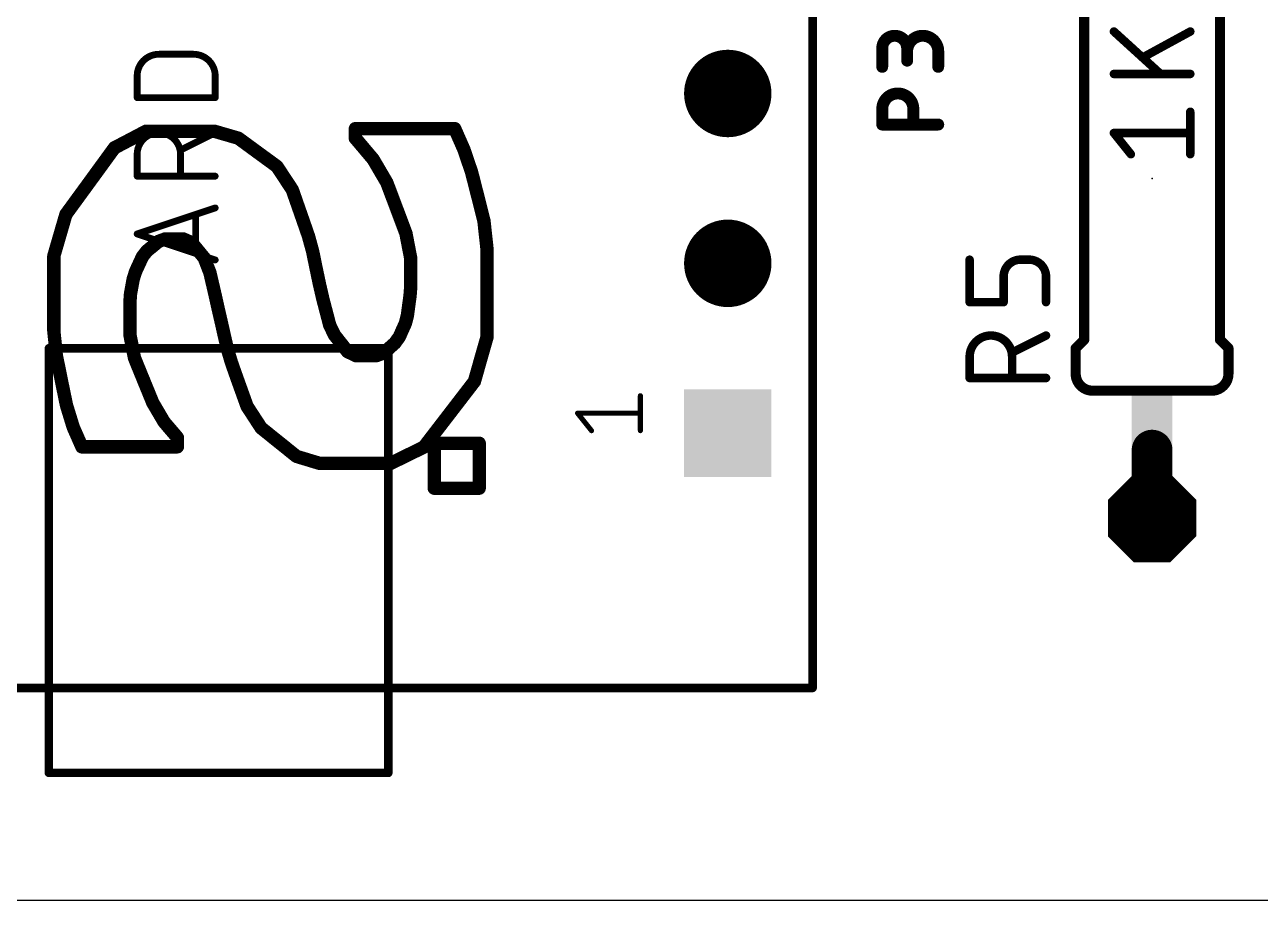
# Model space of a CAD drawing. Header units: millimetres. Extents: x 2963 to 3070, y 976 to 1104.
# Drawn here: x 2980.49 to 2998.98, y 997.09 to 1010.18 of the extents above; entities that cross this region are included whole.
import ezdxf

# ---------------------------------------------------------------- set-up
doc = ezdxf.new("R2010")
doc.units = ezdxf.units.MM
doc.layers.add('PCB', color=31, linetype='Continuous')

# ---------------------------------------------------------------- blocks, each defined once
blk = doc.blocks.new('SQUAREP')
blk.add_solid([(-0.5, -0.5), (0.5, -0.5), (-0.5, 0.5), (0.5, 0.5)])
blk = doc.blocks.new('ROUNDP')
at = {"const_width": 0.5}
blk.add_lwpolyline([(0, -0.25, 1), (0, 0.25, 1), (0, -0.25)], format="xyb", dxfattribs=at)
blk = doc.blocks.new('RECT')
blk.add_solid([(-0.5, -0.5), (0.5, -0.5), (-0.5, 0.5), (0.5, 0.5)])
blk = doc.blocks.new('OCTAGONP')
at = {"const_width": 0.5}
blk.add_lwpolyline([(-0.25, -0.1036), (-0.25, 0.1036), (-0.1036, 0.25), (0.1036, 0.25), (0.25, 0.1036), (0.25, -0.1036), (0.1036, -0.25), (-0.1036, -0.25), (-0.25, -0.1036), (-0.25, 0.1036)], dxfattribs=at)

msp = doc.modelspace()

# ---------------------------------------------------------------- linework, layer by layer
at = {"layer": 'PCB'}
msp.add_line((2963.074, 997.089), (3015.074, 997.089), dxfattribs=at)
for points, const_width in [([(2992.284, 1043.444), (2992.284, 1000.264)], 0.127), ([(2996.348, 1005.471), (2996.348, 1010.297)], 0.152), ([(2998.38, 1005.471), (2998.38, 1010.297)], 0.152), ([(2996.793, 1010.081), (2997.491, 1009.446)], 0.127), ([(2997.936, 1010.081), (2997.237, 1009.7)], 0.127), ([(2993.326, 1009.552), (2993.326, 1009.831)], 0.178), ([(2993.698, 1009.831), (2993.698, 1009.645)], 0.178), ([(2994.164, 1009.552), (2994.164, 1009.784)], 0.178), ([(2982.5, 1009.741), (2983.019, 1009.741)], 0.102), ([(2982.175, 1009.092), (2982.175, 1009.416)], 0.102), ([(2983.343, 1009.416), (2983.343, 1009.092)], 0.102), ([(2997.936, 1009.446), (2996.793, 1009.446)], 0.127), ([(2983.343, 1009.092), (2982.175, 1009.092)], 0.102), ([(2993.326, 1008.689), (2993.326, 1008.922)], 0.178), ([(2993.791, 1008.922), (2993.791, 1008.689)], 0.178), ([(2997.936, 1008.246), (2997.936, 1008.881)], 0.127), ([(2985.441, 1008.485), (2985.441, 1008.628)], 0.2), ([(2985.441, 1008.628), (2986.928, 1008.628)], 0.2), ([(2986.928, 1008.628), (2987.065, 1008.316)], 0.2), ([(2994.164, 1008.689), (2993.326, 1008.689)], 0.178), ([(2981.835, 1008.341), (2982.309, 1008.59)], 0.2), ([(2982.309, 1008.59), (2983.329, 1008.59)], 0.2), ([(2983.343, 1008.567), (2982.824, 1008.307)], 0.102), ([(2983.329, 1008.59), (2983.69, 1008.485)], 0.2), ([(2983.69, 1008.485), (2983.978, 1008.274)], 0.2), ([(2985.707, 1008.17), (2985.441, 1008.485)], 0.2), ([(2997.047, 1008.246), (2996.793, 1008.563)], 0.127), ([(2996.793, 1008.563), (2997.936, 1008.563)], 0.127), ([(2981.472, 1007.843), (2981.835, 1008.341)], 0.2), ([(2983.978, 1008.274), (2984.267, 1008.063)], 0.2), ([(2987.065, 1008.316), (2987.18, 1007.978)], 0.2), ([(2982.175, 1007.918), (2982.175, 1008.242)], 0.102), ([(2982.824, 1008.242), (2982.824, 1007.918)], 0.102), ([(2984.267, 1008.063), (2984.497, 1007.714)], 0.2), ([(2985.911, 1007.822), (2985.707, 1008.17)], 0.2), ([(2983.343, 1007.918), (2982.175, 1007.918)], 0.102), ([(2987.18, 1007.978), (2987.273, 1007.614)], 0.2), ([(2981.109, 1007.346), (2981.472, 1007.843)], 0.2), ([(2984.497, 1007.714), (2984.667, 1007.228)], 0.2), ([(2986.054, 1007.443), (2985.911, 1007.822)], 0.2), ([(2987.273, 1007.614), (2987.365, 1007.249)], 0.2), ([(2980.928, 1006.724), (2981.109, 1007.346)], 0.2), ([(2982.175, 1007.054), (2983.343, 1007.443)], 0.102), ([(2986.197, 1007.063), (2986.054, 1007.443)], 0.2), ([(2983.051, 1007.346), (2983.051, 1006.762)], 0.102), ([(2984.667, 1007.228), (2984.74, 1007.017)], 0.2), ([(2987.365, 1007.249), (2987.411, 1006.827)], 0.2), ([(2983.343, 1006.664), (2982.175, 1007.054)], 0.102), ([(2982.497, 1006.943), (2982.409, 1006.871)], 0.2), ([(2982.596, 1006.979), (2982.497, 1006.943)], 0.2), ([(2982.865, 1006.979), (2982.596, 1006.979)], 0.2), ([(2982.992, 1006.922), (2982.865, 1006.979)], 0.2), ([(2984.74, 1007.017), (2984.802, 1006.79)], 0.2), ([(2986.268, 1006.695), (2986.197, 1007.063)], 0.2), ([(2982.321, 1006.799), (2982.254, 1006.714)], 0.2), ([(2982.409, 1006.871), (2982.321, 1006.799)], 0.2), ([(2983.086, 1006.808), (2982.992, 1006.922)], 0.2), ([(2983.179, 1006.694), (2983.086, 1006.808)], 0.2), ([(2984.802, 1006.79), (2984.852, 1006.546)], 0.2), ([(2987.411, 1006.827), (2987.411, 1005.511)], 0.2), ([(2980.928, 1005.605), (2980.928, 1006.724)], 0.2), ([(2982.209, 1006.616), (2982.153, 1006.495)], 0.2), ([(2982.254, 1006.714), (2982.209, 1006.616)], 0.2), ([(2983.264, 1006.474), (2983.179, 1006.694)], 0.2), ([(2986.268, 1006.247), (2986.268, 1006.695)], 0.2), ([(2994.634, 1006.034), (2994.634, 1006.669)], 0.127), ([(2995.523, 1006.669), (2995.396, 1006.669)], 0.127), ([(2982.116, 1006.38), (2982.096, 1006.27)], 0.2), ([(2982.153, 1006.495), (2982.116, 1006.38)], 0.2), ([(2983.34, 1006.148), (2983.264, 1006.474)], 0.2), ([(2984.852, 1006.546), (2984.903, 1006.303)], 0.2), ([(2995.142, 1006.415), (2995.142, 1006.034)], 0.127), ([(2995.777, 1006.034), (2995.777, 1006.415)], 0.127), ([(2982.096, 1006.27), (2982.076, 1006.16)], 0.2), ([(2984.903, 1006.303), (2984.956, 1006.074)], 0.2), ([(2986.259, 1006.129), (2986.268, 1006.247)], 0.2), ([(2982.076, 1006.16), (2982.067, 1006.037)], 0.2), ([(2982.067, 1006.037), (2982.067, 1005.544)], 0.2), ([(2983.387, 1005.937), (2983.34, 1006.148)], 0.2), ([(2984.956, 1006.074), (2985.012, 1005.861)], 0.2), ([(2986.239, 1005.981), (2986.259, 1006.129)], 0.2), ([(2983.434, 1005.734), (2983.387, 1005.937)], 0.2), ([(2985.012, 1005.861), (2985.057, 1005.689)], 0.2), ([(2986.189, 1005.715), (2986.219, 1005.833)], 0.2), ([(2986.219, 1005.833), (2986.239, 1005.981)], 0.2), ([(2995.142, 1006.034), (2994.634, 1006.034)], 0.127), ([(2983.478, 1005.538), (2983.434, 1005.734)], 0.2), ([(2985.057, 1005.689), (2985.128, 1005.542)], 0.2), ([(2986.147, 1005.624), (2986.189, 1005.715)], 0.2), ([(2980.966, 1005.233), (2980.928, 1005.605)], 0.2), ([(2982.067, 1005.544), (2982.135, 1005.199)], 0.2), ([(2983.523, 1005.343), (2983.478, 1005.538)], 0.2), ([(2985.128, 1005.542), (2985.226, 1005.418)], 0.2), ([(2986.032, 1005.422), (2986.099, 1005.515)], 0.2), ([(2986.099, 1005.515), (2986.147, 1005.624)], 0.2), ([(2987.411, 1005.511), (2987.222, 1004.848)], 0.2), ([(2995.777, 1005.534), (2995.269, 1005.28)], 0.127), ([(2985.934, 1005.344), (2980.854, 1005.344)], 0.127), ([(2980.854, 1005.344), (2980.854, 1000.264)], 0.127), ([(2983.585, 1005.134), (2983.523, 1005.343)], 0.2), ([(2985.226, 1005.418), (2985.324, 1005.294)], 0.2), ([(2985.324, 1005.294), (2985.452, 1005.232)], 0.2), ([(2985.749, 1005.232), (2985.862, 1005.27)], 0.2), ([(2985.862, 1005.27), (2985.947, 1005.346)], 0.2), ([(2985.947, 1005.346), (2986.032, 1005.422)], 0.2), ([(2985.934, 1005.344), (2985.934, 998.994)], 0.127), ([(2996.348, 1005.471), (2996.221, 1005.344)], 0.152), ([(2996.221, 1004.963), (2996.221, 1005.344)], 0.152), ([(2998.38, 1005.471), (2998.507, 1005.344)], 0.152), ([(2998.507, 1004.963), (2998.507, 1005.344)], 0.152), ([(2981.041, 1004.863), (2980.966, 1005.233)], 0.2), ([(2982.135, 1005.199), (2982.272, 1004.863)], 0.2), ([(2983.663, 1004.912), (2983.585, 1005.134)], 0.2), ([(2985.452, 1005.232), (2985.749, 1005.232)], 0.2), ([(2994.634, 1004.899), (2994.634, 1005.217)], 0.127), ([(2995.269, 1005.217), (2995.269, 1004.899)], 0.127), ([(2983.82, 1004.476), (2983.663, 1004.912)], 0.2), ([(2981.117, 1004.493), (2981.041, 1004.863)], 0.2), ([(2982.272, 1004.863), (2982.41, 1004.527)], 0.2), ([(2987.222, 1004.848), (2986.844, 1004.357)], 0.2), ([(2995.777, 1004.899), (2994.634, 1004.899)], 0.127), ([(2982.41, 1004.527), (2982.578, 1004.242)], 0.2), ([(2989.706, 1004.112), (2989.706, 1004.634)], 0.0762), ([(2996.475, 1004.709), (2998.253, 1004.709)], 0.152), ([(2981.219, 1004.162), (2981.117, 1004.493)], 0.2), ([(2984.031, 1004.152), (2983.82, 1004.476)], 0.2), ([(2986.844, 1004.357), (2986.466, 1003.866)], 0.2), ([(2981.348, 1003.87), (2981.219, 1004.162)], 0.2), ([(2982.578, 1004.242), (2982.777, 1004.009)], 0.2), ([(2988.975, 1004.112), (2988.766, 1004.373)], 0.0762), ([(2988.766, 1004.373), (2989.706, 1004.373)], 0.0762), ([(2982.777, 1004.009), (2982.777, 1003.87)], 0.2), ([(2984.296, 1003.939), (2984.031, 1004.152)], 0.2), ([(2997.364, 1002.804), (2997.364, 1003.82)], 0.61), ([(2982.777, 1003.87), (2981.348, 1003.87)], 0.2), ([(2984.56, 1003.727), (2984.296, 1003.939)], 0.2), ([(2986.466, 1003.866), (2985.966, 1003.621)], 0.2), ([(2986.622, 1003.923), (2987.294, 1003.923)], 0.2), ([(2986.622, 1003.251), (2986.622, 1003.923)], 0.2), ([(2987.294, 1003.923), (2987.294, 1003.251)], 0.2), ([(2984.91, 1003.621), (2984.56, 1003.727)], 0.2), ([(2985.966, 1003.621), (2984.91, 1003.621)], 0.2), ([(2987.294, 1003.251), (2986.622, 1003.251)], 0.2), ([(2980.854, 1000.264), (2974.504, 1000.264)], 0.127), ([(2992.284, 1000.264), (2980.854, 1000.264)], 0.127), ([(2980.854, 1000.264), (2980.854, 998.994)], 0.127), ([(2980.854, 998.994), (2985.934, 998.994)], 0.127)]:
    msp.add_lwpolyline(points, dxfattribs=dict(at, const_width=const_width))
for points, const_width in [([(2993.698, 1009.831, 1), (2993.326, 1009.831)], 0.178), ([(2994.164, 1009.784, 1), (2993.698, 1009.784)], 0.178), ([(2996.814, 1010.104, 1), (2996.771, 1010.057)], 0.0635), ([(2997.951, 1010.053, 1), (2997.92, 1010.109)], 0.0635), ([(2993.37, 1009.831, 1), (2993.281, 1009.831)], 0.0889), ([(2993.281, 1009.831, 1), (2993.37, 1009.831)], 0.0889), ([(2993.743, 1009.831, 1), (2993.654, 1009.831)], 0.0889), ([(2993.654, 1009.831, 1), (2993.743, 1009.831)], 0.0889), ([(2993.654, 1009.784, 1), (2993.743, 1009.784)], 0.0889), ([(2994.208, 1009.784, 1), (2994.119, 1009.784)], 0.0889), ([(2994.119, 1009.784, 1), (2994.208, 1009.784)], 0.0889), ([(2982.5, 1009.741, 0.4142), (2982.175, 1009.416)], 0.102), ([(2982.5, 1009.766, 1), (2982.5, 1009.715)], 0.0508), ([(2982.5, 1009.715, 1), (2982.5, 1009.766)], 0.0508), ([(2983.343, 1009.416, 0.4142), (2983.019, 1009.741)], 0.102), ([(2983.019, 1009.766, 1), (2983.019, 1009.715)], 0.0508), ([(2983.019, 1009.715, 1), (2983.019, 1009.766)], 0.0508), ([(2993.654, 1009.645, 1), (2993.743, 1009.645)], 0.0889), ([(2997.222, 1009.728, 1), (2997.252, 1009.672)], 0.0635), ([(2982.2, 1009.416, 1), (2982.15, 1009.416)], 0.0508), ([(2982.15, 1009.416, 1), (2982.2, 1009.416)], 0.0508), ([(2983.369, 1009.416, 1), (2983.318, 1009.416)], 0.0508), ([(2983.318, 1009.416, 1), (2983.369, 1009.416)], 0.0508), ([(2993.281, 1009.552, 1), (2993.37, 1009.552)], 0.0889), ([(2994.119, 1009.552, 1), (2994.208, 1009.552)], 0.0889), ([(2996.793, 1009.478, 1), (2996.793, 1009.414)], 0.0635), ([(2997.47, 1009.422, 1), (2997.513, 1009.469)], 0.0635), ([(2997.936, 1009.414, 1), (2997.936, 1009.478)], 0.0635), ([(2982.175, 1009.117, 1), (2982.175, 1009.066)], 0.0508), ([(2982.15, 1009.092, 1), (2982.2, 1009.092)], 0.0508), ([(2983.318, 1009.092, 1), (2983.369, 1009.092)], 0.0508), ([(2983.343, 1009.066, 1), (2983.343, 1009.117)], 0.0508), ([(2993.791, 1008.922, 1), (2993.326, 1008.922)], 0.178), ([(2993.37, 1008.922, 1), (2993.281, 1008.922)], 0.0889), ([(2993.281, 1008.922, 1), (2993.37, 1008.922)], 0.0889), ([(2993.836, 1008.922, 1), (2993.747, 1008.922)], 0.0889), ([(2993.747, 1008.922, 1), (2993.836, 1008.922)], 0.0889), ([(2997.967, 1008.881, 1), (2997.904, 1008.881)], 0.0635), ([(2985.491, 1008.628, 1), (2985.391, 1008.628)], 0.1), ([(2985.441, 1008.678, 1), (2985.441, 1008.578)], 0.1), ([(2986.974, 1008.648, 1), (2986.882, 1008.608)], 0.1), ([(2986.928, 1008.578, 1), (2986.928, 1008.678)], 0.1), ([(2993.326, 1008.734, 1), (2993.326, 1008.645)], 0.0889), ([(2993.281, 1008.689, 1), (2993.37, 1008.689)], 0.0889), ([(2993.747, 1008.689, 1), (2993.836, 1008.689)], 0.0889), ([(2994.164, 1008.645, 1), (2994.164, 1008.734)], 0.0889), ([(2982.824, 1008.242, 1), (2982.175, 1008.242)], 0.102), ([(2982.309, 1008.64, 1), (2982.309, 1008.54)], 0.1), ([(2982.332, 1008.546, 1), (2982.286, 1008.634)], 0.1), ([(2983.343, 1008.638, 1), (2983.315, 1008.542)], 0.1), ([(2983.329, 1008.54, 1), (2983.329, 1008.64)], 0.1), ([(2983.355, 1008.544, 1), (2983.332, 1008.59)], 0.0508), ([(2983.719, 1008.525, 1), (2983.66, 1008.444)], 0.1), ([(2983.676, 1008.437, 1), (2983.704, 1008.533)], 0.1), ([(2985.479, 1008.517, 1), (2985.402, 1008.452)], 0.1), ([(2985.391, 1008.485, 1), (2985.491, 1008.485)], 0.1), ([(2996.817, 1008.583, 1), (2996.768, 1008.543)], 0.0635), ([(2996.793, 1008.595, 1), (2996.793, 1008.531)], 0.0635), ([(2997.936, 1008.531, 1), (2997.936, 1008.595)], 0.0635), ([(2981.812, 1008.386, 1), (2981.858, 1008.297)], 0.1), ([(2981.875, 1008.312, 1), (2981.794, 1008.371)], 0.1), ([(2982.813, 1008.33, 1), (2982.835, 1008.285)], 0.0508), ([(2984.008, 1008.314, 1), (2983.949, 1008.233)], 0.1), ([(2983.949, 1008.233, 1), (2984.008, 1008.314)], 0.1), ([(2987.113, 1008.332, 1), (2987.018, 1008.3)], 0.1), ([(2987.02, 1008.296, 1), (2987.111, 1008.336)], 0.1), ([(2982.2, 1008.242, 1), (2982.15, 1008.242)], 0.0508), ([(2982.15, 1008.242, 1), (2982.2, 1008.242)], 0.0508), ([(2982.849, 1008.242, 1), (2982.799, 1008.242)], 0.0508), ([(2982.799, 1008.242, 1), (2982.849, 1008.242)], 0.0508), ([(2984.309, 1008.09, 1), (2984.225, 1008.035)], 0.1), ([(2984.237, 1008.022, 1), (2984.296, 1008.103)], 0.1), ([(2985.75, 1008.195, 1), (2985.664, 1008.144)], 0.1), ([(2985.669, 1008.137, 1), (2985.745, 1008.202)], 0.1), ([(2997.022, 1008.226, 1), (2997.071, 1008.265)], 0.0635), ([(2997.904, 1008.246, 1), (2997.967, 1008.246)], 0.0635), ([(2982.175, 1007.943, 1), (2982.175, 1007.892)], 0.0508), ([(2983.343, 1007.892, 1), (2983.343, 1007.943)], 0.0508), ([(2987.229, 1007.99, 1), (2987.132, 1007.965)], 0.1), ([(2987.133, 1007.962, 1), (2987.227, 1007.994)], 0.1), ([(2981.432, 1007.873, 1), (2981.512, 1007.814)], 0.1), ([(2981.512, 1007.814, 1), (2981.432, 1007.873)], 0.1), ([(2982.15, 1007.918, 1), (2982.2, 1007.918)], 0.0508), ([(2982.799, 1007.918, 1), (2982.849, 1007.918)], 0.0508), ([(2984.544, 1007.731, 1), (2984.449, 1007.698)], 0.1), ([(2984.455, 1007.687, 1), (2984.538, 1007.742)], 0.1), ([(2985.958, 1007.84, 1), (2985.864, 1007.805)], 0.1), ([(2985.868, 1007.797, 1), (2985.954, 1007.848)], 0.1), ([(2987.321, 1007.626, 1), (2987.224, 1007.601)], 0.1), ([(2987.224, 1007.601, 1), (2987.321, 1007.626)], 0.1), ([(2981.069, 1007.375, 1), (2981.15, 1007.316)], 0.1), ([(2981.157, 1007.332, 1), (2981.061, 1007.36)], 0.1), ([(2983.351, 1007.419, 1), (2983.335, 1007.467)], 0.0508), ([(2986.101, 1007.46, 1), (2986.007, 1007.425)], 0.1), ([(2986.007, 1007.425, 1), (2986.101, 1007.46)], 0.1), ([(2983.077, 1007.346, 1), (2983.026, 1007.346)], 0.0508), ([(2984.715, 1007.244, 1), (2984.62, 1007.211)], 0.1), ([(2984.62, 1007.211, 1), (2984.715, 1007.244)], 0.1), ([(2987.415, 1007.255, 1), (2987.315, 1007.244)], 0.1), ([(2987.317, 1007.237, 1), (2987.413, 1007.262)], 0.1), ([(2982.183, 1007.078, 1), (2982.167, 1007.03)], 0.0508), ([(2982.167, 1007.078, 1), (2982.183, 1007.03)], 0.0508), ([(2982.48, 1006.99, 1), (2982.514, 1006.896)], 0.1), ([(2982.529, 1006.904, 1), (2982.466, 1006.982)], 0.1), ([(2982.596, 1007.029, 1), (2982.596, 1006.929)], 0.1), ([(2982.613, 1006.932, 1), (2982.579, 1007.026)], 0.1), ([(2982.885, 1007.024, 1), (2982.844, 1006.933)], 0.1), ([(2982.865, 1006.929, 1), (2982.865, 1007.029)], 0.1), ([(2984.789, 1007.03, 1), (2984.692, 1007.004)], 0.1), ([(2984.693, 1007, 1), (2984.788, 1007.033)], 0.1), ([(2986.246, 1007.073, 1), (2986.148, 1007.054)], 0.1), ([(2986.15, 1007.045, 1), (2986.244, 1007.081)], 0.1), ([(2982.289, 1006.838, 1), (2982.352, 1006.761)], 0.1), ([(2982.36, 1006.769, 1), (2982.281, 1006.83)], 0.1), ([(2982.378, 1006.91, 1), (2982.441, 1006.832)], 0.1), ([(2982.441, 1006.832, 1), (2982.378, 1006.91)], 0.1), ([(2983.03, 1006.953, 1), (2982.953, 1006.89)], 0.1), ([(2982.971, 1006.876, 1), (2983.012, 1006.967)], 0.1), ([(2983.124, 1006.84, 1), (2983.047, 1006.776)], 0.1), ([(2983.047, 1006.776, 1), (2983.124, 1006.84)], 0.1), ([(2984.851, 1006.8, 1), (2984.753, 1006.779)], 0.1), ([(2984.754, 1006.776, 1), (2984.85, 1006.803)], 0.1), ([(2987.461, 1006.827, 1), (2987.361, 1006.827)], 0.1), ([(2987.362, 1006.821, 1), (2987.461, 1006.832)], 0.1), ([(2980.978, 1006.724, 1), (2980.878, 1006.724)], 0.1), ([(2980.88, 1006.738, 1), (2980.976, 1006.71)], 0.1), ([(2982.164, 1006.637, 1), (2982.255, 1006.595)], 0.1), ([(2982.255, 1006.595, 1), (2982.164, 1006.637)], 0.1), ([(2982.215, 1006.745, 1), (2982.294, 1006.684)], 0.1), ([(2982.3, 1006.694, 1), (2982.209, 1006.735)], 0.1), ([(2983.026, 1006.762, 1), (2983.077, 1006.762)], 0.0508), ([(2983.226, 1006.712, 1), (2983.133, 1006.676)], 0.1), ([(2983.141, 1006.662, 1), (2983.218, 1006.726)], 0.1), ([(2983.335, 1006.64, 1), (2983.351, 1006.689)], 0.0508), ([(2986.318, 1006.695, 1), (2986.218, 1006.695)], 0.1), ([(2986.219, 1006.685, 1), (2986.317, 1006.704)], 0.1), ([(2994.665, 1006.669, 1), (2994.602, 1006.669)], 0.0635), ([(2995.396, 1006.669, 0.4142), (2995.142, 1006.415)], 0.127), ([(2995.396, 1006.701, 1), (2995.396, 1006.637)], 0.0635), ([(2995.396, 1006.637, 1), (2995.396, 1006.701)], 0.0635), ([(2995.777, 1006.415, 0.4142), (2995.523, 1006.669)], 0.127), ([(2995.523, 1006.701, 1), (2995.523, 1006.637)], 0.0635), ([(2995.523, 1006.637, 1), (2995.523, 1006.701)], 0.0635), ([(2982.165, 1006.371, 1), (2982.066, 1006.388)], 0.1), ([(2982.108, 1006.516, 1), (2982.199, 1006.474)], 0.1), ([(2982.201, 1006.479, 1), (2982.106, 1006.511)], 0.1), ([(2983.313, 1006.485, 1), (2983.215, 1006.463)], 0.1), ([(2983.217, 1006.456, 1), (2983.311, 1006.492)], 0.1), ([(2984.901, 1006.556, 1), (2984.803, 1006.536)], 0.1), ([(2984.803, 1006.536, 1), (2984.901, 1006.556)], 0.1), ([(2995.173, 1006.415, 1), (2995.11, 1006.415)], 0.0635), ([(2995.808, 1006.415, 1), (2995.745, 1006.415)], 0.0635), ([(2982.047, 1006.279, 1), (2982.145, 1006.261)], 0.1), ([(2982.145, 1006.261, 1), (2982.047, 1006.279)], 0.1), ([(2982.068, 1006.395, 1), (2982.163, 1006.364)], 0.1), ([(2984.951, 1006.314, 1), (2984.854, 1006.292)], 0.1), ([(2984.854, 1006.293, 1), (2984.952, 1006.313)], 0.1), ([(2986.218, 1006.247, 1), (2986.318, 1006.247)], 0.1), ([(2986.318, 1006.243, 1), (2986.219, 1006.252)], 0.1), ([(2995.11, 1006.415, 1), (2995.173, 1006.415)], 0.0635), ([(2995.745, 1006.415, 1), (2995.808, 1006.415)], 0.0635), ([(2982.117, 1006.037, 1), (2982.017, 1006.037)], 0.1), ([(2982.126, 1006.156, 1), (2982.027, 1006.164)], 0.1), ([(2982.027, 1006.169, 1), (2982.126, 1006.151)], 0.1), ([(2983.389, 1006.159, 1), (2983.291, 1006.137)], 0.1), ([(2983.291, 1006.136, 1), (2983.388, 1006.159)], 0.1), ([(2985.004, 1006.087, 1), (2984.908, 1006.062)], 0.1), ([(2984.907, 1006.063, 1), (2985.005, 1006.086)], 0.1), ([(2986.308, 1006.122, 1), (2986.209, 1006.135)], 0.1), ([(2986.209, 1006.133, 1), (2986.308, 1006.125)], 0.1), ([(2982.017, 1006.041, 1), (2982.116, 1006.033)], 0.1), ([(2983.436, 1005.948, 1), (2983.339, 1005.926)], 0.1), ([(2983.339, 1005.926, 1), (2983.436, 1005.948)], 0.1), ([(2985.06, 1005.873, 1), (2984.964, 1005.848)], 0.1), ([(2984.964, 1005.848, 1), (2985.06, 1005.873)], 0.1), ([(2986.268, 1005.821, 1), (2986.171, 1005.846)], 0.1), ([(2986.289, 1005.974, 1), (2986.189, 1005.988)], 0.1), ([(2986.189, 1005.988, 1), (2986.289, 1005.974)], 0.1), ([(2994.634, 1006.066, 1), (2994.634, 1006.002)], 0.0635), ([(2994.602, 1006.034, 1), (2994.665, 1006.034)], 0.0635), ([(2995.11, 1006.034, 1), (2995.173, 1006.034)], 0.0635), ([(2995.142, 1006.002, 1), (2995.142, 1006.066)], 0.0635), ([(2995.745, 1006.034, 1), (2995.808, 1006.034)], 0.0635), ([(2983.482, 1005.745, 1), (2983.385, 1005.722)], 0.1), ([(2983.385, 1005.722, 1), (2983.482, 1005.745)], 0.1), ([(2985.102, 1005.711, 1), (2985.012, 1005.667)], 0.1), ([(2985.008, 1005.677, 1), (2985.105, 1005.702)], 0.1), ([(2986.14, 1005.727, 1), (2986.237, 1005.702)], 0.1), ([(2986.234, 1005.693, 1), (2986.143, 1005.736)], 0.1), ([(2986.17, 1005.84, 1), (2986.269, 1005.827)], 0.1), ([(2980.978, 1005.61, 1), (2980.878, 1005.6)], 0.1), ([(2980.878, 1005.605, 1), (2980.978, 1005.605)], 0.1), ([(2982.116, 1005.554, 1), (2982.018, 1005.535)], 0.1), ([(2982.017, 1005.544, 1), (2982.117, 1005.544)], 0.1), ([(2983.527, 1005.549, 1), (2983.43, 1005.527)], 0.1), ([(2983.43, 1005.527, 1), (2983.527, 1005.549)], 0.1), ([(2985.167, 1005.573, 1), (2985.089, 1005.511)], 0.1), ([(2985.083, 1005.52, 1), (2985.173, 1005.563)], 0.1), ([(2986.053, 1005.535, 1), (2986.145, 1005.495)], 0.1), ([(2986.14, 1005.486, 1), (2986.058, 1005.544)], 0.1), ([(2986.101, 1005.646, 1), (2986.192, 1005.603)], 0.1), ([(2986.192, 1005.605, 1), (2986.101, 1005.644)], 0.1), ([(2987.361, 1005.511, 1), (2987.461, 1005.511)], 0.1), ([(2987.459, 1005.497, 1), (2987.363, 1005.524)], 0.1), ([(2995.269, 1005.217, 1), (2994.634, 1005.217)], 0.127), ([(2995.791, 1005.506, 1), (2995.762, 1005.563)], 0.0635), ([(2980.854, 1005.375, 1), (2980.854, 1005.312)], 0.0635), ([(2980.886, 1005.344, 1), (2980.822, 1005.344)], 0.0635), ([(2983.571, 1005.357, 1), (2983.475, 1005.328)], 0.1), ([(2983.475, 1005.331, 1), (2983.572, 1005.354)], 0.1), ([(2985.266, 1005.449, 1), (2985.187, 1005.387)], 0.1), ([(2985.187, 1005.387, 1), (2985.266, 1005.449)], 0.1), ([(2985.346, 1005.339, 1), (2985.303, 1005.249)], 0.1), ([(2985.285, 1005.263, 1), (2985.364, 1005.325)], 0.1), ([(2985.877, 1005.223, 1), (2985.846, 1005.318)], 0.1), ([(2985.914, 1005.383, 1), (2985.98, 1005.309)], 0.1), ([(2985.98, 1005.309, 1), (2985.914, 1005.383)], 0.1), ([(2985.966, 1005.344, 1), (2985.902, 1005.344)], 0.0635), ([(2985.934, 1005.312, 1), (2985.934, 1005.375)], 0.0635), ([(2985.992, 1005.451, 1), (2986.073, 1005.393)], 0.1), ([(2986.066, 1005.385, 1), (2985.999, 1005.459)], 0.1), ([(2996.259, 1005.344, 1), (2996.183, 1005.344)], 0.0762), ([(2996.194, 1005.371, 1), (2996.248, 1005.317)], 0.0762), ([(2996.31, 1005.471, 1), (2996.386, 1005.471)], 0.0762), ([(2996.375, 1005.444, 1), (2996.321, 1005.498)], 0.0762), ([(2998.407, 1005.498, 1), (2998.353, 1005.444)], 0.0762), ([(2998.342, 1005.471, 1), (2998.418, 1005.471)], 0.0762), ([(2998.545, 1005.344, 1), (2998.469, 1005.344)], 0.0762), ([(2998.48, 1005.317, 1), (2998.534, 1005.371)], 0.0762), ([(2981.015, 1005.243, 1), (2980.917, 1005.223)], 0.1), ([(2980.916, 1005.228, 1), (2981.015, 1005.238)], 0.1), ([(2982.182, 1005.218, 1), (2982.089, 1005.18)], 0.1), ([(2982.086, 1005.189, 1), (2982.184, 1005.209)], 0.1), ([(2983.632, 1005.15, 1), (2983.538, 1005.117)], 0.1), ([(2983.537, 1005.12, 1), (2983.633, 1005.148)], 0.1), ([(2985.452, 1005.282, 1), (2985.452, 1005.182)], 0.1), ([(2985.43, 1005.187, 1), (2985.474, 1005.277)], 0.1), ([(2985.733, 1005.28, 1), (2985.765, 1005.185)], 0.1), ([(2985.749, 1005.182, 1), (2985.749, 1005.282)], 0.1), ([(2985.828, 1005.308, 1), (2985.895, 1005.233)], 0.1), ([(2994.665, 1005.217, 1), (2994.602, 1005.217)], 0.0635), ([(2994.602, 1005.217, 1), (2994.665, 1005.217)], 0.0635), ([(2995.254, 1005.309, 1), (2995.283, 1005.252)], 0.0635), ([(2995.3, 1005.217, 1), (2995.237, 1005.217)], 0.0635), ([(2995.237, 1005.217, 1), (2995.3, 1005.217)], 0.0635), ([(2983.71, 1004.928, 1), (2983.616, 1004.895)], 0.1), ([(2996.221, 1004.963, 0.4142), (2996.475, 1004.709)], 0.152), ([(2996.259, 1004.963, 1), (2996.183, 1004.963)], 0.0762), ([(2996.183, 1004.963, 1), (2996.259, 1004.963)], 0.0762), ([(2998.253, 1004.709, 0.4142), (2998.507, 1004.963)], 0.152), ([(2998.545, 1004.963, 1), (2998.469, 1004.963)], 0.0762), ([(2998.469, 1004.963, 1), (2998.545, 1004.963)], 0.0762), ([(2981.09, 1004.873, 1), (2980.992, 1004.853)], 0.1), ([(2980.992, 1004.853, 1), (2981.09, 1004.873)], 0.1), ([(2982.319, 1004.882, 1), (2982.226, 1004.844)], 0.1), ([(2982.226, 1004.844, 1), (2982.319, 1004.882)], 0.1), ([(2983.616, 1004.895, 1), (2983.71, 1004.928)], 0.1), ([(2987.174, 1004.861, 1), (2987.27, 1004.834)], 0.1), ([(2987.262, 1004.817, 1), (2987.183, 1004.878)], 0.1), ([(2994.634, 1004.931, 1), (2994.634, 1004.867)], 0.0635), ([(2994.602, 1004.899, 1), (2994.665, 1004.899)], 0.0635), ([(2995.237, 1004.899, 1), (2995.3, 1004.899)], 0.0635), ([(2995.777, 1004.867, 1), (2995.777, 1004.931)], 0.0635), ([(2982.453, 1004.552, 1), (2982.367, 1004.502)], 0.1), ([(2989.725, 1004.634, 1), (2989.687, 1004.634)], 0.0381), ([(2996.475, 1004.747, 1), (2996.475, 1004.671)], 0.0762), ([(2996.475, 1004.671, 1), (2996.475, 1004.747)], 0.0762), ([(2998.253, 1004.747, 1), (2998.253, 1004.671)], 0.0762), ([(2998.253, 1004.671, 1), (2998.253, 1004.747)], 0.0762), ([(2981.165, 1004.508, 1), (2981.069, 1004.479)], 0.1), ([(2981.068, 1004.483, 1), (2981.166, 1004.503)], 0.1), ([(2982.363, 1004.508, 1), (2982.456, 1004.546)], 0.1), ([(2983.862, 1004.503, 1), (2983.778, 1004.448)], 0.1), ([(2983.773, 1004.459, 1), (2983.867, 1004.493)], 0.1), ([(2986.884, 1004.326, 1), (2986.804, 1004.387)], 0.1), ([(2981.265, 1004.182, 1), (2981.174, 1004.142)], 0.1), ([(2982.616, 1004.275, 1), (2982.54, 1004.21)], 0.1), ([(2982.535, 1004.217, 1), (2982.621, 1004.268)], 0.1), ([(2986.804, 1004.387, 1), (2986.884, 1004.326)], 0.1), ([(2988.781, 1004.385, 1), (2988.751, 1004.361)], 0.0381), ([(2988.766, 1004.392, 1), (2988.766, 1004.354)], 0.0381), ([(2989.706, 1004.354, 1), (2989.706, 1004.392)], 0.0381), ([(2981.172, 1004.147, 1), (2981.267, 1004.177)], 0.1), ([(2982.827, 1004.009, 1), (2982.727, 1004.009)], 0.1), ([(2982.739, 1003.976, 1), (2982.815, 1004.041)], 0.1), ([(2984.062, 1004.191, 1), (2984, 1004.113)], 0.1), ([(2983.989, 1004.124, 1), (2984.073, 1004.179)], 0.1), ([(2988.96, 1004.1, 1), (2988.99, 1004.124)], 0.0381), ([(2989.687, 1004.112, 1), (2989.725, 1004.112)], 0.0381), ([(2997.517, 1003.82, 1), (2997.212, 1003.82)], 0.305), ([(2981.348, 1003.92, 1), (2981.348, 1003.82)], 0.1), ([(2981.302, 1003.849, 1), (2981.394, 1003.89)], 0.1), ([(2982.727, 1003.87, 1), (2982.827, 1003.87)], 0.1), ([(2982.777, 1003.82, 1), (2982.777, 1003.92)], 0.1), ([(2984.327, 1003.978, 1), (2984.264, 1003.9)], 0.1), ([(2984.264, 1003.9, 1), (2984.327, 1003.978)], 0.1), ([(2986.426, 1003.897, 1), (2986.505, 1003.836)], 0.1), ([(2986.488, 1003.821, 1), (2986.444, 1003.911)], 0.1), ([(2986.622, 1003.973, 1), (2986.622, 1003.873)], 0.1), ([(2986.672, 1003.923, 1), (2986.572, 1003.923)], 0.1), ([(2987.344, 1003.923, 1), (2987.244, 1003.923)], 0.1), ([(2987.294, 1003.873, 1), (2987.294, 1003.973)], 0.1), ([(2984.575, 1003.775, 1), (2984.546, 1003.679)], 0.1), ([(2984.529, 1003.688, 1), (2984.592, 1003.766)], 0.1), ([(2984.91, 1003.671, 1), (2984.91, 1003.571)], 0.1), ([(2984.895, 1003.573, 1), (2984.924, 1003.669)], 0.1), ([(2985.944, 1003.666, 1), (2985.988, 1003.576)], 0.1), ([(2985.966, 1003.571, 1), (2985.966, 1003.671)], 0.1), ([(2986.622, 1003.301, 1), (2986.622, 1003.201)], 0.1), ([(2987.294, 1003.201, 1), (2987.294, 1003.301)], 0.1), ([(2986.572, 1003.251, 1), (2986.672, 1003.251)], 0.1), ([(2987.244, 1003.251, 1), (2987.344, 1003.251)], 0.1), ([(2997.212, 1002.804, 1), (2997.517, 1002.804)], 0.305), ([(2980.854, 1000.295, 1), (2980.854, 1000.232)], 0.0635), ([(2980.886, 1000.264, 1), (2980.822, 1000.264)], 0.0635), ([(2980.822, 1000.264, 1), (2980.886, 1000.264)], 0.0635), ([(2980.854, 1000.232, 1), (2980.854, 1000.295)], 0.0635), ([(2992.252, 1000.264, 1), (2992.316, 1000.264)], 0.0635), ([(2992.284, 1000.232, 1), (2992.284, 1000.295)], 0.0635), ([(2980.854, 999.025, 1), (2980.854, 998.962)], 0.0635), ([(2980.822, 998.994, 1), (2980.886, 998.994)], 0.0635), ([(2985.902, 998.994, 1), (2985.966, 998.994)], 0.0635), ([(2985.934, 998.962, 1), (2985.934, 999.025)], 0.0635)]:
    msp.add_lwpolyline(points, format="xyb", dxfattribs=dict(at, const_width=const_width))
msp.add_point((2997.364, 1007.884), dxfattribs=at)

# ---------------------------------------------------------------- block references
for name, p, xscale, yscale, rotation in [('ROUNDP', (2991.014, 1009.154), 1.308, 1.308, 90), ('ROUNDP', (2991.014, 1009.154), 1.308, 1.308, 90), ('ROUNDP', (2991.014, 1006.614), 1.308, 1.308, 90), ('ROUNDP', (2991.014, 1006.614), 1.308, 1.308, 90), ('SQUAREP', (2991.014, 1004.074), 1.308, 1.308, 90), ('SQUAREP', (2991.014, 1004.074), 1.308, 1.308, 90), ('RECT', (2997.364, 1004.277), 0.8636, 0.6096, 270), ('OCTAGONP', (2997.364, 1002.804), 1.3208, 1.3208, 270), ('OCTAGONP', (2997.364, 1002.804), 1.3208, 1.3208, 270)]:
    msp.add_blockref(name, p, dxfattribs=dict(at, xscale=xscale, yscale=yscale, rotation=rotation))

doc.saveas('drawing.dxf')
